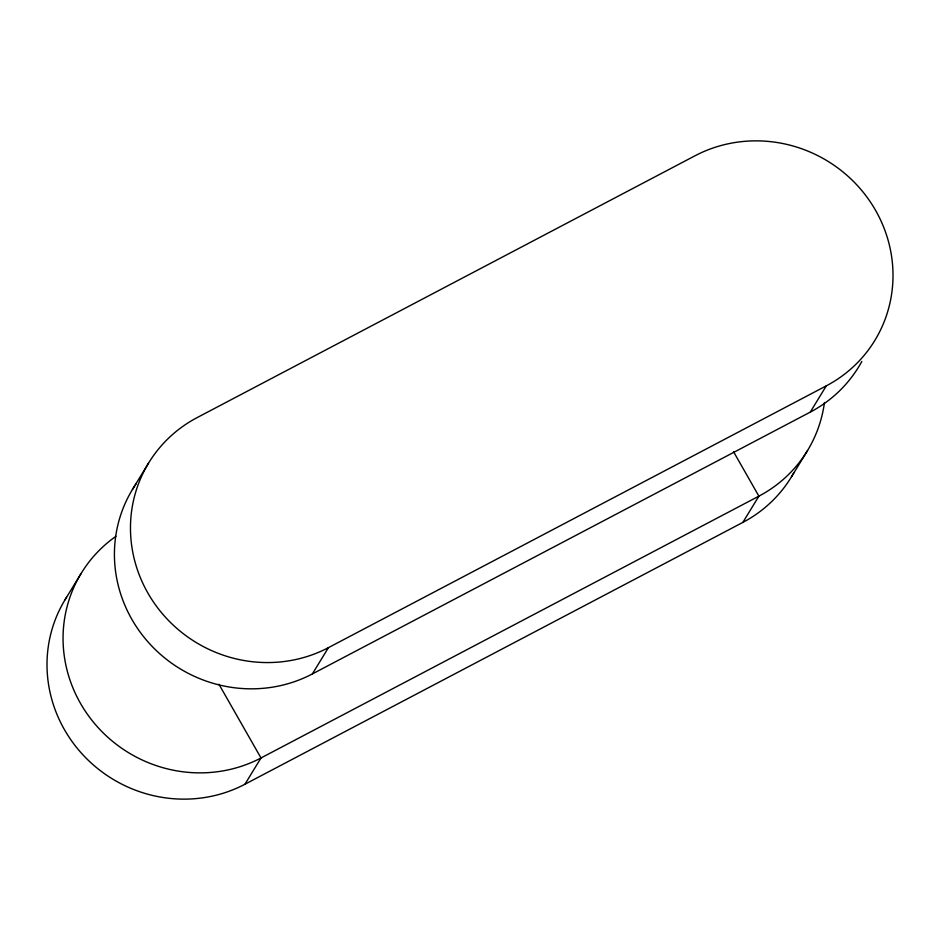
<?xml version="1.0" encoding="UTF-8"?>
<svg xmlns="http://www.w3.org/2000/svg" width="940" height="940" viewBox="0 0 940 940"><rect width="100%" height="100%" fill="white"/><g stroke="black" fill="none" stroke-linecap="round" stroke-linejoin="round"><path stroke-width="1.41" d="M65.036 599.767L81.087 573.506M132.458 489.47L148.508 463.197M66.576 597.311A133.715 128.51 31.4 0 0 84.271 756.242A133.715 128.51 31.4 0 0 244.941 784.242L260.991 757.969L758.886 496.156A133.715 128.51 31.4 0 0 824.462 402.485M136.417 483.36A133.715 128.51 31.4 0 0 150.142 644.288A133.715 128.51 31.4 0 0 312.362 673.933L328.413 647.66L826.307 385.846A133.715 128.51 31.4 0 0 875.587 210.384A133.715 128.51 31.4 0 0 695.059 155.758L197.165 417.583A133.715 128.51 31.4 0 0 147.886 593.046A133.715 128.51 31.4 0 0 328.413 647.66M244.941 784.242L742.835 522.417L758.886 496.156L733.505 451.67M312.362 673.933L810.257 412.12L826.307 385.846M791.492 476.803L807.542 450.53M218.938 684.238L260.991 757.969A133.715 128.51 31.4 0 1 84.8 710.428A133.715 128.51 31.4 0 1 115.914 536.329M861.816 361.454A133.715 128.51 31.4 0 1 810.257 412.12M793.689 473.031A133.715 128.51 31.4 0 1 742.835 522.417"/></g></svg>
